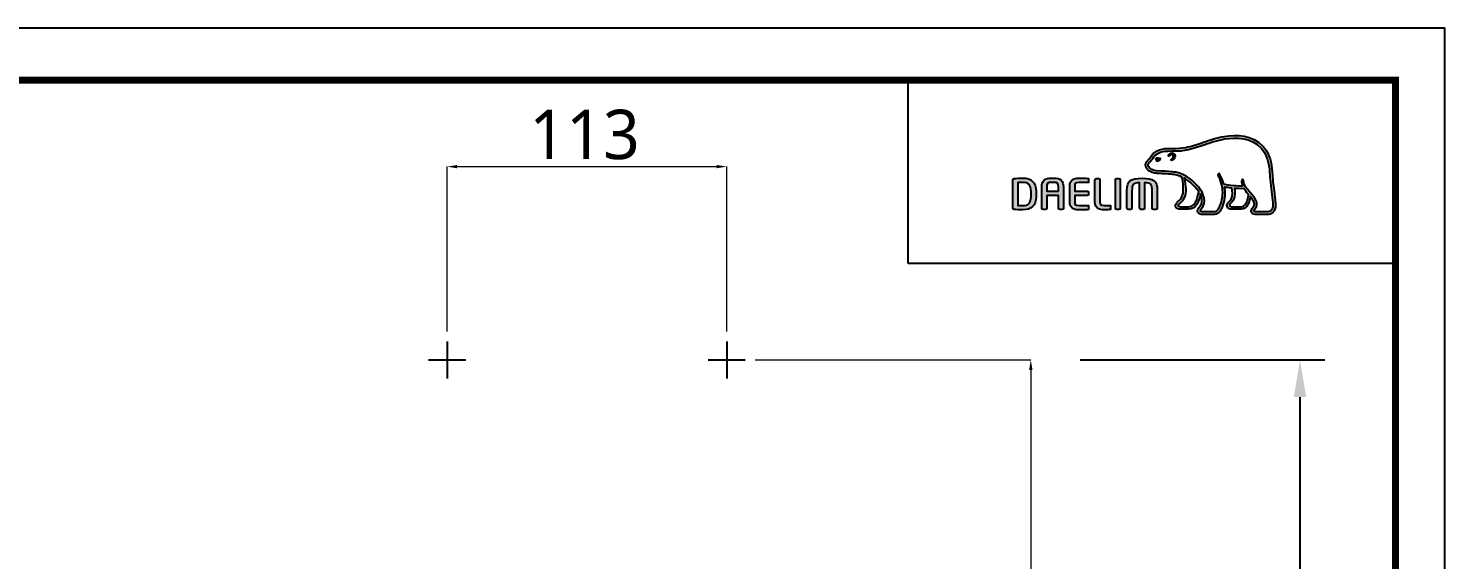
# Model space of a CAD drawing. Extents: x 13890 to 15123, y -7879 to -6976.
# Drawn here: x 14550 to 15123, y -7191 to -6976 of the extents above; entities that cross this region are included whole.
import ezdxf

# ---------------------------------------------------------------- set-up
doc = ezdxf.new("R2010")
doc.units = 0
doc.header["$LTSCALE"] = 10
doc.header["$MEASUREMENT"] = 0
doc.header["$PDMODE"] = 3
doc.header["$PDSIZE"] = -10
doc.layers.get('0').update_dxf_attribs({"linetype": 'CONTINUOUS'})
doc.layers.get('DEFPOINTS').update_dxf_attribs({"linetype": 'CONTINUOUS'})
doc.layers.add('BODY', color=7, linetype='CONTINUOUS')
doc.layers.add('레이어 1', color=7, linetype='CONTINUOUS')
doc.styles.add('Daelim Dimension', font='')
doc.styles.get('Daelim Dimension').set_extended_font_data('NanumGothic')
doc.dimstyles.new('DEFAULT', dxfattribs={"dimscale": 2, "dimtxt": 2, "dimasz": 2, "dimexe": 0, "dimexo": 2, "dimgap": 1, "dimtad": 1, "dimdec": 1, "dimzin": 9, "dimdsep": 46, "dimtxsty": 'Daelim Dimension', "dimcen": 0.5, "dimclrd": 252, "dimclre": 252, "dimclrt": 3, "dimadec": 1, "dimazin": 0, "dimtfac": 1, "dimtdec": 1, "dimtix": 1, "dimtmove": 0, "dimatfit": 3, "dimfxl": 1, "dimtolj": 1, "dimtzin": 1, "dimlwd": 9, "dimlwe": 9, "dimarcsym": 0})

# ---------------------------------------------------------------- blocks, each defined once
blk = doc.blocks.new('*D7')
at = {"layer": 'BODY', "color": 5, "lineweight": 9, "ltscale": 0.7, "transparency": 16777216}
for p, q in [((14719.46, -7098.46), (14719.46, -7031.73)), ((14723.46, -7031.73), (14828.46, -7031.73)), ((14832.46, -7098.46), (14832.46, -7031.73))]:
    blk.add_line(p, q, dxfattribs=at)
at = {"layer": 'BODY', "color": 5, "ltscale": 0.7, "transparency": 16777216}
for points in [[(14723.46, -7031.06), (14723.46, -7032.39), (14719.46, -7031.73)], [(14828.46, -7031.06), (14828.46, -7032.39), (14832.46, -7031.73)]]:
    blk.add_solid(points, dxfattribs=at)
at = {"layer": 'DEFPOINTS', "color": 0, "ltscale": 0.7, "transparency": 16777216}
for p in [(14832.46, -7031.73), (14719.46, -7102.46), (14832.46, -7102.46)]:
    blk.add_point(p, dxfattribs=at)
at = {"layer": 'BODY', "color": 7, "ltscale": 0.7, "transparency": 16777216, "insert": (14774.98, -7018.83), "char_height": 20, "attachment_point": 5, "style": 'Daelim Dimension'}
blk.add_mtext('\\A1;113', dxfattribs=at)
blk = doc.blocks.new('*D8')
at = {"layer": 'BODY', "color": 5, "lineweight": 9, "ltscale": 0.7, "transparency": 16777216}
for p, q in [((14843.96, -7109.96), (14955.37, -7109.96)), ((14955.37, -7113.96), (14955.37, -7371.96)), ((14853.96, -7375.96), (14955.37, -7375.96))]:
    blk.add_line(p, q, dxfattribs=at)
at = {"layer": 'BODY', "color": 5, "ltscale": 0.7, "transparency": 16777216}
for points in [[(14954.7, -7113.96), (14956.04, -7113.96), (14955.37, -7109.96)], [(14954.7, -7371.96), (14956.04, -7371.96), (14955.37, -7375.96)]]:
    blk.add_solid(points, dxfattribs=at)
at = {"layer": 'DEFPOINTS', "color": 0, "ltscale": 0.7, "transparency": 16777216}
for p in [(14839.96, -7109.96), (14849.96, -7375.96), (14955.37, -7375.96)]:
    blk.add_point(p, dxfattribs=at)
at = {"layer": 'BODY', "color": 7, "ltscale": 0.7, "transparency": 16777216, "insert": (14942.48, -7242.96), "char_height": 20, "attachment_point": 5, "rotation": 90, "style": 'Daelim Dimension'}
blk.add_mtext('\\A1;266', dxfattribs=at)

msp = doc.modelspace()

# ---------------------------------------------------------------- hatches: boundary and pattern name
at = {"layer": '레이어 1'}
h = msp.add_hatch(color=5, dxfattribs=at)
h.dxf.hatch_style = 1
edge = h.paths.add_edge_path(flags=16)
edge.add_spline(control_points=[(15052.55, -7049.43), (15052.04, -7050), (15051.39, -7050.01), (15051.36, -7050.01), (15051.36, -7050.01), (15046.16, -7050.01), (15046.16, -7050.01), (15045.97, -7050.01), (15045.83, -7049.96), (15045.73, -7049.87), (15045.65, -7049.79), (15045.61, -7049.67), (15045.61, -7049.53), (15045.61, -7049.23), (15045.83, -7048.96), (15046.06, -7048.68), (15046.27, -7048.41), (15046.47, -7048.15), (15046.58, -7047.83), (15046.86, -7047.07), (15046.83, -7046.25), (15046.49, -7045.53), (15045.88, -7044.23), (15044.97, -7043.21), (15044.09, -7042.22), (15044.09, -7042.22), (15043.79, -7041.89), (15043.79, -7041.89), (15042.64, -7040.61), (15041.46, -7039.29), (15041.36, -7037.49), (15041.34, -7037.14), (15041.18, -7036.93), (15040.95, -7036.93), (15040.95, -7036.93), (15040.61, -7037.1), (15040.61, -7037.1), (15040.52, -7037.2), (15040.46, -7037.35), (15040.46, -7037.52), (15040.46, -7037.52), (15040.47, -7037.58), (15040.47, -7037.58), (15040.51, -7038.23), (15040.67, -7038.86), (15040.94, -7039.52), (15040.94, -7039.52), (15040.97, -7039.59), (15040.97, -7039.59), (15040.97, -7039.59), (15040.9, -7039.59), (15040.9, -7039.59), (15037.56, -7039.72), (15034.29, -7039.09), (15033.33, -7038.86), (15032.73, -7036.48), (15031.77, -7034.89), (15031.73, -7034.83), (15031.66, -7034.7), (15031.54, -7034.61), (15031.42, -7034.57), (15031.42, -7034.57), (15031.14, -7034.62), (15031.11, -7034.62), (15031.08, -7034.66), (15031.03, -7034.72), (15030.92, -7034.87), (15030.92, -7034.87), (15030.91, -7034.99), (15030.91, -7034.99), (15030.91, -7034.99), (15031, -7035.3), (15031, -7035.3), (15031.07, -7035.43), (15032.79, -7038.43), (15032.79, -7042.4), (15032.79, -7044.85), (15032.14, -7047.17), (15030.87, -7049.28), (15030.57, -7049.78), (15030.17, -7050.01), (15029.57, -7050.01), (15029.57, -7050.01), (15024.45, -7050.01), (15024.45, -7050.01), (15024.28, -7050.01), (15023.93, -7049.89), (15023.93, -7049.52), (15023.93, -7049.31), (15024.11, -7048.98), (15024.43, -7048.63), (15026.56, -7046.25), (15025.33, -7042.54), (15023.29, -7040.09), (15021.31, -7037.73), (15018.08, -7034.76), (15013.94, -7034.02), (15012.47, -7033.77), (15010.06, -7033.62), (15008.11, -7033.51), (15008.11, -7033.51), (15006.14, -7033.39), (15006.14, -7033.39), (15005.12, -7033.31), (15003.45, -7032.69), (15002.95, -7031.73), (15002.73, -7031.33), (15002.75, -7030.93), (15003.02, -7030.46), (15003.19, -7030.18), (15003.43, -7029.94), (15003.72, -7029.64), (15004.04, -7029.32), (15004.38, -7028.98), (15004.64, -7028.53), (15004.64, -7028.53), (15004.71, -7028.39), (15004.71, -7028.39), (15005.7, -7026.5), (15007.74, -7025.5), (15010.77, -7025.42), (15010.77, -7025.42), (15012.48, -7025.4), (15012.48, -7025.4), (15014.36, -7025.39), (15016.49, -7025.38), (15018.24, -7025), (15020.7, -7024.47), (15023.16, -7023.63), (15025.34, -7022.89), (15025.34, -7022.89), (15025.41, -7022.87), (15025.41, -7022.87), (15028.1, -7021.94), (15030.89, -7020.99), (15033.73, -7020.53), (15038.29, -7019.78), (15044.55, -7019.8), (15048.48, -7024.22), (15050.3, -7026.26), (15051.42, -7029.08), (15051.81, -7032.58), (15051.81, -7032.58), (15051.79, -7032.57), (15051.78, -7032.56), (15051.81, -7032.63), (15051.84, -7033.02), (15052, -7035.25), (15052.05, -7036.32), (15052.1, -7037.43), (15052.38, -7039.49), (15052.38, -7039.49), (15053.17, -7046.37), (15053.17, -7046.37), (15053.17, -7046.37), (15053.22, -7047.2), (15053.22, -7047.2), (15053.22, -7048.19), (15053, -7048.94), (15052.55, -7049.43)], knot_values=[0, 0, 0, 0, 1, 1, 1, 2, 2, 2, 3, 3, 3, 4, 4, 4, 5, 5, 5, 6, 6, 6, 7, 7, 7, 8, 8, 8, 9, 9, 9, 10, 10, 10, 11, 11, 11, 12, 12, 12, 13, 13, 13, 14, 14, 14, 15, 15, 15, 16, 16, 16, 17, 17, 17, 18, 18, 18, 19, 19, 19, 20, 20, 20, 21, 21, 21, 22, 22, 22, 23, 23, 23, 24, 24, 24, 25, 25, 25, 26, 26, 26, 27, 27, 27, 28, 28, 28, 29, 29, 29, 30, 30, 30, 31, 31, 31, 32, 32, 32, 33, 33, 33, 34, 34, 34, 35, 35, 35, 36, 36, 36, 37, 37, 37, 38, 38, 38, 39, 39, 39, 40, 40, 40, 41, 41, 41, 42, 42, 42, 43, 43, 43, 44, 44, 44, 45, 45, 45, 46, 46, 46, 47, 47, 47, 48, 48, 48, 49, 49, 49, 50, 50, 50, 51, 51, 51, 52, 52, 52, 53, 53, 53, 53], degree=3, periodic=0)
edge = h.paths.add_edge_path(flags=16)
edge.add_spline(control_points=[(15040.54, -7047.94), (15040.54, -7047.94), (15036.3, -7047.94), (15036.3, -7047.94), (15035.99, -7047.94), (15035.74, -7047.69), (15035.74, -7047.37), (15035.74, -7047.15), (15035.93, -7046.87), (15036.12, -7046.67), (15036.98, -7045.85), (15037.86, -7044.71), (15037.86, -7042.55), (15037.86, -7042.55), (15037.81, -7041.57), (15037.81, -7041.57), (15037.81, -7041.57), (15037.65, -7040.62), (15037.65, -7040.62), (15037.65, -7040.62), (15037.64, -7040.56), (15037.64, -7040.56), (15037.64, -7040.56), (15037.7, -7040.56), (15037.7, -7040.56), (15038.49, -7040.62), (15040.03, -7040.7), (15041.5, -7040.63), (15041.87, -7041.23), (15042.47, -7041.99), (15043.35, -7043.01), (15043.31, -7043.51), (15042.89, -7047.94), (15040.54, -7047.94)], knot_values=[0, 0, 0, 0, 1, 1, 1, 2, 2, 2, 3, 3, 3, 4, 4, 4, 5, 5, 5, 6, 6, 6, 7, 7, 7, 8, 8, 8, 9, 9, 9, 10, 10, 10, 11, 11, 11, 11], degree=3, periodic=0)
edge = h.paths.add_edge_path(flags=16)
edge.add_spline(control_points=[(15019.27, -7047.94), (15019.27, -7047.94), (15015.55, -7047.94), (15015.55, -7047.94), (15015.27, -7047.94), (15014.97, -7047.71), (15014.97, -7047.37), (15014.97, -7047.17), (15015.14, -7046.91), (15015.46, -7046.66), (15016.4, -7045.91), (15017.82, -7044.77), (15017.98, -7041.64), (15017.98, -7041.64), (15018, -7040.78), (15018, -7040.78), (15018, -7039.45), (15017.7, -7037.84), (15017.41, -7036.4), (15017.41, -7036.4), (15017.36, -7036.26), (15017.36, -7036.26), (15017.36, -7036.26), (15017.48, -7036.35), (15017.48, -7036.35), (15018.03, -7036.69), (15021.07, -7038.75), (15023.23, -7041.8), (15023.05, -7043.24), (15022.24, -7047.94), (15019.27, -7047.94)], knot_values=[0, 0, 0, 0, 1, 1, 1, 2, 2, 2, 3, 3, 3, 4, 4, 4, 5, 5, 5, 6, 6, 6, 7, 7, 7, 8, 8, 8, 9, 9, 9, 10, 10, 10, 10], degree=3, periodic=0)
edge = h.paths.add_edge_path()
edge.add_spline(control_points=[(15054.22, -7046.26), (15054.22, -7046.25), (15053.43, -7039.35), (15053.43, -7039.35), (15053.14, -7037.28), (15053.1, -7036.18), (15053.06, -7035.2), (15053.06, -7035.2), (15052.86, -7032.48), (15052.86, -7032.48), (15052.45, -7028.74), (15051.24, -7025.73), (15049.27, -7023.52), (15045.02, -7018.75), (15038.38, -7018.69), (15033.56, -7019.49), (15030.6, -7019.98), (15027.78, -7020.94), (15025.04, -7021.88), (15025.04, -7021.88), (15024.95, -7021.91), (15024.95, -7021.91), (15022.82, -7022.64), (15020.39, -7023.47), (15018.02, -7023.97), (15016.38, -7024.32), (15014.33, -7024.34), (15012.53, -7024.35), (15012.53, -7024.35), (15010.74, -7024.37), (15010.74, -7024.37), (15007.3, -7024.46), (15004.95, -7025.65), (15003.77, -7027.91), (15003.77, -7027.91), (15003.72, -7028.01), (15003.72, -7028.01), (15003.52, -7028.35), (15003.23, -7028.64), (15002.97, -7028.9), (15002.69, -7029.19), (15002.36, -7029.51), (15002.12, -7029.93), (15001.87, -7030.35), (15001.74, -7030.78), (15001.74, -7031.19), (15001.74, -7031.55), (15001.83, -7031.89), (15002.01, -7032.22), (15002.74, -7033.6), (15004.83, -7034.35), (15006.07, -7034.43), (15006.07, -7034.43), (15007.9, -7034.55), (15007.95, -7034.55), (15009.78, -7034.66), (15012.29, -7034.8), (15013.75, -7035.06), (15014.61, -7035.21), (15015.58, -7035.52), (15016.48, -7035.94), (15016.54, -7036.17), (15017, -7038.24), (15017, -7040.79), (15017, -7040.79), (15016.99, -7041.59), (15016.99, -7041.59), (15016.85, -7044.28), (15015.68, -7045.21), (15014.82, -7045.9), (15014.74, -7045.97), (15013.97, -7046.6), (15013.92, -7047.36), (15013.88, -7047.8), (15014, -7048.19), (15014.27, -7048.47), (15014.55, -7048.78), (15014.98, -7048.93), (15015.55, -7048.93), (15015.55, -7048.93), (15019.27, -7048.93), (15019.27, -7048.93), (15022.05, -7048.93), (15023.43, -7045.93), (15023.85, -7043.13), (15023.85, -7043.13), (15023.86, -7042.73), (15023.86, -7042.73), (15023.86, -7042.73), (15023.97, -7042.93), (15023.97, -7042.93), (15024.33, -7043.72), (15024.55, -7044.67), (15024.55, -7045.39), (15024.55, -7046.39), (15024.23, -7047.27), (15023.64, -7047.92), (15023.5, -7048.07), (15022.75, -7048.84), (15022.75, -7049.61), (15022.75, -7049.61), (15022.76, -7049.74), (15022.76, -7049.74), (15022.86, -7050.65), (15023.6, -7051.06), (15024.28, -7051.06), (15024.28, -7051.06), (15029.57, -7051.06), (15029.57, -7051.06), (15030.53, -7051.06), (15031.29, -7050.63), (15031.78, -7049.82), (15033.12, -7047.58), (15033.8, -7045.16), (15033.8, -7042.61), (15033.8, -7041.81), (15033.73, -7040.96), (15033.58, -7040.08), (15033.58, -7040.08), (15033.57, -7040.01), (15033.57, -7040.01), (15033.57, -7040.01), (15033.64, -7040.03), (15033.64, -7040.03), (15034.28, -7040.15), (15035.3, -7040.33), (15036.56, -7040.46), (15036.56, -7040.46), (15036.6, -7040.47), (15036.6, -7040.47), (15036.6, -7040.47), (15036.77, -7041.44), (15036.77, -7041.44), (15036.77, -7041.44), (15036.81, -7041.67), (15036.81, -7041.67), (15036.81, -7041.67), (15036.86, -7042.53), (15036.86, -7042.53), (15036.86, -7044.59), (15035.92, -7045.48), (15035.42, -7045.96), (15035.41, -7045.97), (15034.71, -7046.68), (15034.64, -7047.31), (15034.64, -7047.31), (15034.61, -7047.51), (15034.61, -7047.51), (15034.61, -7047.71), (15034.66, -7048.1), (15035.01, -7048.45), (15035.32, -7048.77), (15035.79, -7048.93), (15036.42, -7048.93), (15036.42, -7048.93), (15040.54, -7048.93), (15040.54, -7048.93), (15043.04, -7048.93), (15043.79, -7045.75), (15044.1, -7043.97), (15044.1, -7043.97), (15044.11, -7043.79), (15044.11, -7043.79), (15044.11, -7043.79), (15044.21, -7043.92), (15044.21, -7043.92), (15044.79, -7044.66), (15045.29, -7045.48), (15045.54, -7045.99), (15045.67, -7046.25), (15045.74, -7046.55), (15045.74, -7046.84), (15045.74, -7046.84), (15045.64, -7047.44), (15045.64, -7047.44), (15045.55, -7047.76), (15045.32, -7048.06), (15045.11, -7048.35), (15044.79, -7048.76), (15044.46, -7049.19), (15044.46, -7049.7), (15044.46, -7049.7), (15044.5, -7049.99), (15044.5, -7049.99), (15044.65, -7050.68), (15045.2, -7051.06), (15046.06, -7051.06), (15046.06, -7051.06), (15051.36, -7051.06), (15051.36, -7051.06), (15051.47, -7051.06), (15052.51, -7051.03), (15053.32, -7050.16), (15053.97, -7049.46), (15054.28, -7048.49), (15054.28, -7047.21), (15054.28, -7047.21), (15054.22, -7046.27), (15054.22, -7046.26)], knot_values=[0, 0, 0, 0, 1, 1, 1, 2, 2, 2, 3, 3, 3, 4, 4, 4, 5, 5, 5, 6, 6, 6, 7, 7, 7, 8, 8, 8, 9, 9, 9, 10, 10, 10, 11, 11, 11, 12, 12, 12, 13, 13, 13, 14, 14, 14, 15, 15, 15, 16, 16, 16, 17, 17, 17, 18, 18, 18, 19, 19, 19, 20, 20, 20, 21, 21, 21, 22, 22, 22, 23, 23, 23, 24, 24, 24, 25, 25, 25, 26, 26, 26, 27, 27, 27, 28, 28, 28, 29, 29, 29, 30, 30, 30, 31, 31, 31, 32, 32, 32, 33, 33, 33, 34, 34, 34, 35, 35, 35, 36, 36, 36, 37, 37, 37, 38, 38, 38, 39, 39, 39, 40, 40, 40, 41, 41, 41, 42, 42, 42, 43, 43, 43, 44, 44, 44, 45, 45, 45, 46, 46, 46, 47, 47, 47, 48, 48, 48, 49, 49, 49, 50, 50, 50, 51, 51, 51, 52, 52, 52, 53, 53, 53, 54, 54, 54, 55, 55, 55, 56, 56, 56, 57, 57, 57, 58, 58, 58, 59, 59, 59, 60, 60, 60, 61, 61, 61, 62, 62, 62, 63, 63, 63, 64, 64, 64, 65, 65, 65, 66, 66, 66, 66], degree=3, periodic=0)
edge = h.paths.add_edge_path(flags=0)
edge.add_spline(control_points=[(15005.98, -7028.4), (15005.98, -7028.4), (15006.75, -7028.05), (15007.7, -7028.42), (15007.7, -7028.42), (15007.82, -7028.47), (15007.67, -7028.69), (15007.2, -7029.31), (15006.75, -7029.45), (15006.75, -7029.45), (15006.75, -7029.45), (15006.41, -7029.56), (15006.23, -7029.34), (15005.85, -7028.89), (15005.84, -7028.64), (15005.84, -7028.64), (15005.84, -7028.64), (15005.8, -7028.45), (15005.98, -7028.4)], knot_values=[0, 0, 0, 0, 1, 1, 1, 2, 2, 2, 3, 3, 3, 4, 4, 4, 5, 5, 5, 6, 6, 6, 6], degree=3, periodic=0)
edge = h.paths.add_edge_path(flags=0)
edge.add_spline(control_points=[(15011.06, -7026.98), (15010.95, -7027.11), (15010.94, -7027.32), (15011.06, -7027.43), (15011.18, -7027.54), (15011.39, -7027.51), (15011.5, -7027.38), (15011.56, -7027.32), (15012.19, -7026.57), (15012.74, -7026.95), (15012.94, -7027.09), (15013.02, -7027.3), (15012.99, -7027.56), (15012.95, -7027.98), (15012.58, -7028.46), (15012.33, -7028.62), (15012.18, -7028.71), (15012.09, -7028.89), (15012.16, -7029.05), (15012.22, -7029.2), (15012.41, -7029.24), (15012.57, -7029.17), (15013.02, -7028.95), (15013.6, -7028.22), (15013.68, -7027.54), (15013.73, -7027.07), (15013.52, -7026.68), (15013.14, -7026.42), (15012.33, -7025.84), (15011.4, -7026.61), (15011.06, -7026.98)], knot_values=[0, 0, 0, 0, 1, 1, 1, 2, 2, 2, 3, 3, 3, 4, 4, 4, 5, 5, 5, 6, 6, 6, 7, 7, 7, 8, 8, 8, 9, 9, 9, 10, 10, 10, 10], degree=3, periodic=0)
edge = h.paths.add_edge_path(flags=0)
edge.add_spline(control_points=[(15010.96, -7027.55), (15010.96, -7027.55), (15010.96, -7027.55), (15010.96, -7027.55), (15010.96, -7027.55), (15010.96, -7027.55), (15010.96, -7027.55)], knot_values=[0, 0, 0, 0, 1, 1, 1, 2, 2, 2, 2], degree=3, periodic=0)
h = msp.add_hatch(color=5, dxfattribs=at)
h.dxf.hatch_style = 2
edge = h.paths.add_edge_path()
edge.add_spline(control_points=[(15005.98, -7028.4), (15005.98, -7028.4), (15006.75, -7028.05), (15007.7, -7028.42), (15007.7, -7028.42), (15007.82, -7028.47), (15007.67, -7028.69), (15007.2, -7029.31), (15006.75, -7029.45), (15006.75, -7029.45), (15006.75, -7029.45), (15006.41, -7029.56), (15006.23, -7029.34), (15005.85, -7028.89), (15005.84, -7028.64), (15005.84, -7028.64), (15005.84, -7028.64), (15005.8, -7028.45), (15005.98, -7028.4)], knot_values=[0, 0, 0, 0, 1, 1, 1, 2, 2, 2, 3, 3, 3, 4, 4, 4, 5, 5, 5, 6, 6, 6, 6], degree=3, periodic=0)
h = msp.add_hatch(color=5, dxfattribs=at)
h.dxf.hatch_style = 2
edge = h.paths.add_edge_path()
edge.add_spline(control_points=[(15011.06, -7026.98), (15010.95, -7027.11), (15010.94, -7027.32), (15011.06, -7027.43), (15011.18, -7027.54), (15011.39, -7027.51), (15011.5, -7027.38), (15011.56, -7027.32), (15012.19, -7026.57), (15012.74, -7026.95), (15012.94, -7027.09), (15013.02, -7027.3), (15012.99, -7027.56), (15012.95, -7027.98), (15012.58, -7028.46), (15012.33, -7028.62), (15012.18, -7028.71), (15012.09, -7028.89), (15012.16, -7029.05), (15012.22, -7029.2), (15012.41, -7029.24), (15012.57, -7029.17), (15013.02, -7028.95), (15013.6, -7028.22), (15013.68, -7027.54), (15013.73, -7027.07), (15013.52, -7026.68), (15013.14, -7026.42), (15012.33, -7025.84), (15011.4, -7026.61), (15011.06, -7026.98)], knot_values=[0, 0, 0, 0, 1, 1, 1, 2, 2, 2, 3, 3, 3, 4, 4, 4, 5, 5, 5, 6, 6, 6, 7, 7, 7, 8, 8, 8, 9, 9, 9, 10, 10, 10, 10], degree=3, periodic=0)
h = msp.add_hatch(color=5, dxfattribs=at)
h.dxf.hatch_style = 2
edge = h.paths.add_edge_path()
edge.add_spline(control_points=[(14955.48, -7043.91), (14955.48, -7046.32), (14954.37, -7047.5), (14952.11, -7047.5), (14952.11, -7047.5), (14950.55, -7047.47), (14950.15, -7047.46), (14950.15, -7047.46), (14950.15, -7038.2), (14950.15, -7038.2), (14950.95, -7038.12), (14952.1, -7038.11), (14952.11, -7038.11), (14954.44, -7038.11), (14955.48, -7039.21), (14955.48, -7041.69), (14955.48, -7041.69), (14955.48, -7043.91), (14955.48, -7043.91)], knot_values=[0, 0, 0, 0, 1, 1, 1, 2, 2, 2, 3, 3, 3, 4, 4, 4, 5, 5, 5, 6, 6, 6, 6], degree=3, periodic=0)
edge = h.paths.add_edge_path()
edge.add_spline(control_points=[(14952.11, -7036.37), (14950.85, -7036.37), (14949.21, -7036.45), (14948.68, -7036.53), (14948.34, -7036.59), (14948.13, -7036.84), (14948.13, -7037.17), (14948.13, -7037.17), (14948.13, -7048.43), (14948.13, -7048.43), (14948.13, -7048.78), (14948.35, -7049.02), (14948.69, -7049.07), (14949.2, -7049.16), (14950.83, -7049.23), (14952.11, -7049.23), (14955.62, -7049.23), (14957.48, -7047.39), (14957.48, -7043.91), (14957.48, -7043.91), (14957.48, -7041.69), (14957.48, -7041.69), (14957.48, -7038.21), (14955.62, -7036.37), (14952.11, -7036.37)], knot_values=[0, 0, 0, 0, 1, 1, 1, 2, 2, 2, 3, 3, 3, 4, 4, 4, 5, 5, 5, 6, 6, 6, 7, 7, 7, 8, 8, 8, 8], degree=3, periodic=0)
h = msp.add_hatch(color=5, dxfattribs=at)
h.dxf.hatch_style = 2
edge = h.paths.add_edge_path()
edge.add_spline(control_points=[(14966.54, -7041.68), (14966.54, -7041.68), (14961.8, -7041.68), (14961.8, -7041.68), (14961.8, -7041.5), (14961.8, -7039.99), (14961.8, -7039.99), (14961.8, -7038.41), (14962.27, -7038.14), (14963.68, -7038.14), (14963.68, -7038.14), (14964.67, -7038.14), (14964.67, -7038.14), (14966.07, -7038.14), (14966.54, -7038.41), (14966.54, -7039.99), (14966.54, -7039.99), (14966.54, -7041.5), (14966.54, -7041.68)], knot_values=[0, 0, 0, 0, 1, 1, 1, 2, 2, 2, 3, 3, 3, 4, 4, 4, 5, 5, 5, 6, 6, 6, 6], degree=3, periodic=0)
edge = h.paths.add_edge_path()
edge.add_spline(control_points=[(14964.67, -7036.37), (14964.67, -7036.37), (14963.68, -7036.37), (14963.68, -7036.37), (14961, -7036.37), (14959.8, -7037.49), (14959.8, -7039.99), (14959.8, -7039.99), (14959.8, -7048.56), (14959.8, -7048.56), (14959.8, -7048.86), (14960.05, -7049.12), (14960.33, -7049.12), (14960.33, -7049.12), (14961.27, -7049.12), (14961.27, -7049.12), (14961.6, -7049.12), (14961.8, -7048.84), (14961.8, -7048.56), (14961.8, -7048.56), (14961.8, -7043.64), (14961.8, -7043.44), (14961.8, -7043.44), (14966.54, -7043.44), (14966.54, -7043.44), (14966.54, -7043.64), (14966.54, -7048.56), (14966.54, -7048.56), (14966.54, -7048.87), (14966.79, -7049.12), (14967.08, -7049.12), (14967.08, -7049.12), (14968.01, -7049.12), (14968.01, -7049.12), (14968.33, -7049.12), (14968.55, -7048.83), (14968.55, -7048.56), (14968.55, -7048.56), (14968.55, -7039.99), (14968.55, -7039.99), (14968.55, -7037.49), (14967.35, -7036.37), (14964.67, -7036.37)], knot_values=[0, 0, 0, 0, 1, 1, 1, 2, 2, 2, 3, 3, 3, 4, 4, 4, 5, 5, 5, 6, 6, 6, 7, 7, 7, 8, 8, 8, 9, 9, 9, 10, 10, 10, 11, 11, 11, 12, 12, 12, 13, 13, 13, 14, 14, 14, 14], degree=3, periodic=0)
h = msp.add_hatch(color=5, dxfattribs=at)
h.dxf.hatch_style = 2
edge = h.paths.add_edge_path()
edge.add_spline(control_points=[(14971.1, -7039.64), (14971.1, -7039.64), (14971.1, -7045.95), (14971.1, -7045.95), (14971.1, -7048.16), (14972.36, -7049.23), (14974.95, -7049.23), (14976.1, -7049.23), (14977.66, -7049.21), (14978.28, -7049.15), (14978.27, -7049.15), (14978.58, -7049.12), (14978.58, -7049.12), (14978.58, -7049.12), (14978.67, -7049.11), (14978.67, -7049.11), (14978.67, -7049.11), (14978.67, -7047.43), (14978.67, -7047.43), (14978.67, -7047.43), (14974.97, -7047.43), (14974.97, -7047.43), (14973.11, -7047.43), (14973.11, -7046.9), (14973.11, -7045.95), (14973.11, -7045.95), (14973.11, -7043.62), (14973.11, -7043.43), (14973.3, -7043.43), (14978.09, -7043.43), (14978.09, -7043.43), (14978.41, -7043.43), (14978.66, -7043.18), (14978.66, -7042.88), (14978.66, -7042.88), (14978.66, -7042.25), (14978.66, -7042.25), (14978.66, -7041.94), (14978.41, -7041.69), (14978.09, -7041.69), (14978.09, -7041.69), (14973.3, -7041.69), (14973.11, -7041.69), (14973.11, -7041.51), (14973.11, -7039.64), (14973.11, -7039.64), (14973.11, -7038.7), (14973.11, -7038.17), (14974.97, -7038.17), (14974.97, -7038.17), (14978.67, -7038.19), (14978.67, -7038.19), (14978.67, -7038.19), (14978.67, -7036.51), (14978.67, -7036.51), (14978.67, -7036.51), (14978.28, -7036.47), (14978.28, -7036.47), (14977.55, -7036.4), (14975.88, -7036.37), (14974.95, -7036.37), (14972.36, -7036.37), (14971.1, -7037.44), (14971.1, -7039.64)], knot_values=[0, 0, 0, 0, 1, 1, 1, 2, 2, 2, 3, 3, 3, 4, 4, 4, 5, 5, 5, 6, 6, 6, 7, 7, 7, 8, 8, 8, 9, 9, 9, 10, 10, 10, 11, 11, 11, 12, 12, 12, 13, 13, 13, 14, 14, 14, 15, 15, 15, 16, 16, 16, 17, 17, 17, 18, 18, 18, 19, 19, 19, 20, 20, 20, 21, 21, 21, 21], degree=3, periodic=0)
h = msp.add_hatch(color=5, dxfattribs=at)
h.dxf.hatch_style = 2
edge = h.paths.add_edge_path()
edge.add_spline(control_points=[(14981.89, -7036.48), (14981.58, -7036.48), (14981.32, -7036.74), (14981.32, -7037.04), (14981.32, -7037.04), (14981.32, -7045.95), (14981.32, -7045.95), (14981.32, -7048.86), (14983.3, -7049.23), (14985.03, -7049.23), (14986.29, -7049.23), (14986.62, -7049.18), (14986.99, -7049.12), (14986.99, -7049.12), (14987.21, -7049.08), (14987.21, -7049.08), (14987.21, -7049.08), (14987.5, -7049.05), (14987.5, -7049.05), (14987.5, -7049.05), (14987.59, -7049.04), (14987.59, -7049.04), (14987.59, -7049.04), (14987.59, -7047.43), (14987.59, -7047.43), (14987.59, -7047.43), (14985.05, -7047.43), (14985.05, -7047.43), (14983.33, -7047.43), (14983.33, -7046.78), (14983.33, -7046.15), (14983.33, -7046.15), (14983.33, -7037.04), (14983.33, -7037.04), (14983.33, -7036.74), (14983.07, -7036.48), (14982.76, -7036.48), (14982.76, -7036.48), (14981.89, -7036.48), (14981.89, -7036.48)], knot_values=[0, 0, 0, 0, 1, 1, 1, 2, 2, 2, 3, 3, 3, 4, 4, 4, 5, 5, 5, 6, 6, 6, 7, 7, 7, 8, 8, 8, 9, 9, 9, 10, 10, 10, 11, 11, 11, 12, 12, 12, 13, 13, 13, 13], degree=3, periodic=0)
h = msp.add_hatch(color=5, dxfattribs=at)
h.dxf.hatch_style = 2
edge = h.paths.add_edge_path()
edge.add_spline(control_points=[(14990.08, -7036.48), (14989.74, -7036.48), (14989.54, -7036.76), (14989.54, -7037.03), (14989.54, -7037.03), (14989.54, -7048.56), (14989.54, -7048.56), (14989.54, -7048.87), (14989.78, -7049.12), (14990.08, -7049.12), (14990.08, -7049.12), (14991.01, -7049.12), (14991.01, -7049.12), (14991.35, -7049.12), (14991.55, -7048.84), (14991.55, -7048.56), (14991.55, -7048.56), (14991.55, -7037.03), (14991.55, -7037.03), (14991.55, -7036.72), (14991.31, -7036.48), (14991.01, -7036.48), (14991.01, -7036.48), (14990.08, -7036.48), (14990.08, -7036.48)], knot_values=[0, 0, 0, 0, 1, 1, 1, 2, 2, 2, 3, 3, 3, 4, 4, 4, 5, 5, 5, 6, 6, 6, 7, 7, 7, 8, 8, 8, 8], degree=3, periodic=0)
h = msp.add_hatch(color=5, dxfattribs=at)
h.dxf.hatch_style = 2
edge = h.paths.add_edge_path()
edge.add_spline(control_points=[(14994.24, -7041.46), (14994.24, -7041.46), (14994.24, -7048.56), (14994.24, -7048.56), (14994.24, -7048.87), (14994.49, -7049.12), (14994.78, -7049.12), (14994.78, -7049.12), (14995.73, -7049.12), (14995.73, -7049.12), (14996.07, -7049.12), (14996.27, -7048.84), (14996.27, -7048.56), (14996.27, -7048.56), (14996.27, -7041.64), (14996.27, -7041.64), (14996.27, -7038.58), (14996.79, -7038.29), (14999.37, -7038.28), (14999.37, -7038.47), (14999.37, -7048.56), (14999.37, -7048.56), (14999.37, -7048.88), (14999.6, -7049.12), (14999.9, -7049.12), (14999.9, -7049.12), (15000.83, -7049.12), (15000.83, -7049.12), (15001.17, -7049.12), (15001.37, -7048.84), (15001.37, -7048.56), (15001.37, -7048.56), (15001.37, -7038.5), (15001.37, -7038.3), (15002.58, -7038.3), (15003.43, -7038.4), (15003.88, -7038.86), (15004.37, -7039.35), (15004.46, -7040.25), (15004.46, -7041.64), (15004.46, -7041.64), (15004.46, -7048.56), (15004.46, -7048.56), (15004.46, -7048.86), (15004.71, -7049.12), (15005, -7049.12), (15005, -7049.12), (15005.96, -7049.12), (15005.96, -7049.12), (15006.29, -7049.12), (15006.49, -7048.83), (15006.49, -7048.56), (15006.49, -7048.56), (15006.49, -7041.46), (15006.49, -7041.46), (15006.49, -7037.16), (15004.97, -7036.43), (15000.38, -7036.43), (14995.78, -7036.43), (14994.24, -7037.16), (14994.24, -7041.46)], knot_values=[0, 0, 0, 0, 1, 1, 1, 2, 2, 2, 3, 3, 3, 4, 4, 4, 5, 5, 5, 6, 6, 6, 7, 7, 7, 8, 8, 8, 9, 9, 9, 10, 10, 10, 11, 11, 11, 12, 12, 12, 13, 13, 13, 14, 14, 14, 15, 15, 15, 16, 16, 16, 17, 17, 17, 18, 18, 18, 19, 19, 19, 20, 20, 20, 20], degree=3, periodic=0)

# ---------------------------------------------------------------- linework, layer by layer
at = {"color": 5, "ltscale": 0.5}
msp.add_line((14905.79, -7070.89), (14905.79, -6996.72), dxfattribs=at)
at = {"color": 5}
msp.add_line((15019.1, -7048.93), (15019.1, -7048.93), dxfattribs=at)
at = {"color": 5, "ltscale": 40}
msp.add_line((15102.73, -7070.89), (14905.79, -7070.89), dxfattribs=at)
for p, q in [((14719.46, -7102.46), (14719.46, -7117.46)), ((14832.46, -7102.46), (14832.46, -7117.46)), ((14711.96, -7109.96), (14726.96, -7109.96)), ((14824.96, -7109.96), (14839.96, -7109.96)), ((14975.37, -7109.96), (15074.18, -7109.96))]:
    msp.add_line(p, q)
at = {"ltscale": 0.5}
msp.add_lwpolyline([(13890.45, -7878.62), (15122.66, -7878.62), (15122.66, -6975.76), (13890.45, -6975.76)], close=True, dxfattribs=at)
at = {"color": 5, "linetype": 'ByBlock', "lineweight": 200, "const_width": 2.84}
msp.add_lwpolyline([(13910.26, -7839.96), (15102.73, -7839.96), (15102.73, -6996.72), (13910.26, -6996.72)], close=True, dxfattribs=at)
msp.add_solid([(15061.68, -7124.96), (15066.68, -7124.96), (15064.18, -7109.96)])
at = {"layer": 'BODY', "ltscale": 0.7}
msp.add_line((15064.18, -7124.96), (15064.18, -7372.42), dxfattribs=at)
at = {"layer": '레이어 1', "color": 5}
for points, knots in [([(15054.22, -7046.26), (15054.22, -7046.25), (15053.43, -7039.35), (15053.43, -7039.35), (15053.14, -7037.28), (15053.1, -7036.18), (15053.06, -7035.2), (15053.06, -7035.2), (15052.86, -7032.48), (15052.86, -7032.48), (15052.45, -7028.74), (15051.24, -7025.73), (15049.27, -7023.52), (15045.02, -7018.75), (15038.38, -7018.69), (15033.56, -7019.49), (15030.6, -7019.98), (15027.78, -7020.94), (15025.04, -7021.88), (15025.04, -7021.88), (15024.95, -7021.91), (15024.95, -7021.91), (15022.82, -7022.64), (15020.39, -7023.47), (15018.02, -7023.97), (15016.38, -7024.32), (15014.33, -7024.34), (15012.53, -7024.35), (15012.53, -7024.35), (15010.74, -7024.37), (15010.74, -7024.37), (15007.3, -7024.46), (15004.95, -7025.65), (15003.77, -7027.91), (15003.77, -7027.91), (15003.72, -7028.01), (15003.72, -7028.01), (15003.52, -7028.35), (15003.23, -7028.64), (15002.97, -7028.9), (15002.69, -7029.19), (15002.36, -7029.51), (15002.12, -7029.93), (15001.87, -7030.35), (15001.74, -7030.78), (15001.74, -7031.19), (15001.74, -7031.55), (15001.83, -7031.89), (15002.01, -7032.22), (15002.74, -7033.6), (15004.83, -7034.35), (15006.07, -7034.43), (15006.07, -7034.43), (15007.9, -7034.55), (15007.95, -7034.55), (15009.78, -7034.66), (15012.29, -7034.8), (15013.75, -7035.06), (15014.61, -7035.21), (15015.58, -7035.52), (15016.48, -7035.94), (15016.54, -7036.17), (15017, -7038.24), (15017, -7040.79), (15017, -7040.79), (15016.99, -7041.59), (15016.99, -7041.59), (15016.85, -7044.28), (15015.68, -7045.21), (15014.82, -7045.9), (15014.74, -7045.97), (15013.97, -7046.6), (15013.92, -7047.36), (15013.88, -7047.8), (15014, -7048.19), (15014.27, -7048.47), (15014.55, -7048.78), (15014.98, -7048.93), (15015.55, -7048.93), (15015.55, -7048.93), (15019.27, -7048.93), (15019.27, -7048.93), (15022.05, -7048.93), (15023.43, -7045.93), (15023.85, -7043.13), (15023.85, -7043.13), (15023.86, -7042.73), (15023.86, -7042.73), (15023.86, -7042.73), (15023.97, -7042.93), (15023.97, -7042.93), (15024.33, -7043.72), (15024.55, -7044.67), (15024.55, -7045.39), (15024.55, -7046.39), (15024.23, -7047.27), (15023.64, -7047.92), (15023.5, -7048.07), (15022.75, -7048.84), (15022.75, -7049.61), (15022.75, -7049.61), (15022.76, -7049.74), (15022.76, -7049.74), (15022.86, -7050.65), (15023.6, -7051.06), (15024.28, -7051.06), (15024.28, -7051.06), (15029.57, -7051.06), (15029.57, -7051.06), (15030.53, -7051.06), (15031.29, -7050.63), (15031.78, -7049.82), (15033.12, -7047.58), (15033.8, -7045.16), (15033.8, -7042.61), (15033.8, -7041.81), (15033.73, -7040.96), (15033.58, -7040.08), (15033.58, -7040.08), (15033.57, -7040.01), (15033.57, -7040.01), (15033.57, -7040.01), (15033.64, -7040.03), (15033.64, -7040.03), (15034.28, -7040.15), (15035.3, -7040.33), (15036.56, -7040.46), (15036.56, -7040.46), (15036.6, -7040.47), (15036.6, -7040.47), (15036.6, -7040.47), (15036.77, -7041.44), (15036.77, -7041.44), (15036.77, -7041.44), (15036.81, -7041.67), (15036.81, -7041.67), (15036.81, -7041.67), (15036.86, -7042.53), (15036.86, -7042.53), (15036.86, -7044.59), (15035.92, -7045.48), (15035.42, -7045.96), (15035.41, -7045.97), (15034.71, -7046.68), (15034.64, -7047.31), (15034.64, -7047.31), (15034.61, -7047.51), (15034.61, -7047.51), (15034.61, -7047.71), (15034.66, -7048.1), (15035.01, -7048.45), (15035.32, -7048.77), (15035.79, -7048.93), (15036.42, -7048.93), (15036.42, -7048.93), (15040.54, -7048.93), (15040.54, -7048.93), (15043.04, -7048.93), (15043.79, -7045.75), (15044.1, -7043.97), (15044.1, -7043.97), (15044.11, -7043.79), (15044.11, -7043.79), (15044.11, -7043.79), (15044.21, -7043.92), (15044.21, -7043.92), (15044.79, -7044.66), (15045.29, -7045.48), (15045.54, -7045.99), (15045.67, -7046.25), (15045.74, -7046.55), (15045.74, -7046.84), (15045.74, -7046.84), (15045.64, -7047.44), (15045.64, -7047.44), (15045.55, -7047.76), (15045.32, -7048.06), (15045.11, -7048.35), (15044.79, -7048.76), (15044.46, -7049.19), (15044.46, -7049.7), (15044.46, -7049.7), (15044.5, -7049.99), (15044.5, -7049.99), (15044.65, -7050.68), (15045.2, -7051.06), (15046.06, -7051.06), (15046.06, -7051.06), (15051.36, -7051.06), (15051.36, -7051.06), (15051.47, -7051.06), (15052.51, -7051.03), (15053.32, -7050.16), (15053.97, -7049.46), (15054.28, -7048.49), (15054.28, -7047.21), (15054.28, -7047.21), (15054.22, -7046.27), (15054.22, -7046.26)], [0, 0, 0, 0, 1, 1, 1, 2, 2, 2, 3, 3, 3, 4, 4, 4, 5, 5, 5, 6, 6, 6, 7, 7, 7, 8, 8, 8, 9, 9, 9, 10, 10, 10, 11, 11, 11, 12, 12, 12, 13, 13, 13, 14, 14, 14, 15, 15, 15, 16, 16, 16, 17, 17, 17, 18, 18, 18, 19, 19, 19, 20, 20, 20, 21, 21, 21, 22, 22, 22, 23, 23, 23, 24, 24, 24, 25, 25, 25, 26, 26, 26, 27, 27, 27, 28, 28, 28, 29, 29, 29, 30, 30, 30, 31, 31, 31, 32, 32, 32, 33, 33, 33, 34, 34, 34, 35, 35, 35, 36, 36, 36, 37, 37, 37, 38, 38, 38, 39, 39, 39, 40, 40, 40, 41, 41, 41, 42, 42, 42, 43, 43, 43, 44, 44, 44, 45, 45, 45, 46, 46, 46, 47, 47, 47, 48, 48, 48, 49, 49, 49, 50, 50, 50, 51, 51, 51, 52, 52, 52, 53, 53, 53, 54, 54, 54, 55, 55, 55, 56, 56, 56, 57, 57, 57, 58, 58, 58, 59, 59, 59, 60, 60, 60, 61, 61, 61, 62, 62, 62, 63, 63, 63, 64, 64, 64, 65, 65, 65, 66, 66, 66, 66]), ([(15005.98, -7028.4), (15005.98, -7028.4), (15006.75, -7028.05), (15007.7, -7028.42), (15007.7, -7028.42), (15007.82, -7028.47), (15007.67, -7028.69), (15007.2, -7029.31), (15006.75, -7029.45), (15006.75, -7029.45), (15006.75, -7029.45), (15006.41, -7029.56), (15006.23, -7029.34), (15005.85, -7028.89), (15005.84, -7028.64), (15005.84, -7028.64), (15005.84, -7028.64), (15005.8, -7028.45), (15005.98, -7028.4)], [0, 0, 0, 0, 1, 1, 1, 2, 2, 2, 3, 3, 3, 4, 4, 4, 5, 5, 5, 6, 6, 6, 6]), ([(15011.06, -7026.98), (15010.95, -7027.11), (15010.94, -7027.32), (15011.06, -7027.43), (15011.18, -7027.54), (15011.39, -7027.51), (15011.5, -7027.38), (15011.56, -7027.32), (15012.19, -7026.57), (15012.74, -7026.95), (15012.94, -7027.09), (15013.02, -7027.3), (15012.99, -7027.56), (15012.95, -7027.98), (15012.58, -7028.46), (15012.33, -7028.62), (15012.18, -7028.71), (15012.09, -7028.89), (15012.16, -7029.05), (15012.22, -7029.2), (15012.41, -7029.24), (15012.57, -7029.17), (15013.02, -7028.95), (15013.6, -7028.22), (15013.68, -7027.54), (15013.73, -7027.07), (15013.52, -7026.68), (15013.14, -7026.42), (15012.33, -7025.84), (15011.4, -7026.61), (15011.06, -7026.98)], [0, 0, 0, 0, 1, 1, 1, 2, 2, 2, 3, 3, 3, 4, 4, 4, 5, 5, 5, 6, 6, 6, 7, 7, 7, 8, 8, 8, 9, 9, 9, 10, 10, 10, 10]), ([(15010.96, -7027.55), (15010.96, -7027.55), (15010.96, -7027.55), (15010.96, -7027.55), (15010.96, -7027.55), (15010.96, -7027.55), (15010.96, -7027.55)], [0, 0, 0, 0, 1, 1, 1, 2, 2, 2, 2]), ([(15031, -7035.3), (15031.07, -7035.43), (15032.79, -7038.43), (15032.79, -7042.4), (15032.79, -7044.85), (15032.14, -7047.17), (15030.87, -7049.28)], [24, 24, 24, 24, 25, 25, 25, 26, 26, 26, 26]), ([(14952.11, -7036.37), (14950.85, -7036.37), (14949.21, -7036.45), (14948.68, -7036.53), (14948.34, -7036.59), (14948.13, -7036.84), (14948.13, -7037.17), (14948.13, -7037.17), (14948.13, -7048.43), (14948.13, -7048.43), (14948.13, -7048.78), (14948.35, -7049.02), (14948.69, -7049.07), (14949.2, -7049.16), (14950.83, -7049.23), (14952.11, -7049.23), (14955.62, -7049.23), (14957.48, -7047.39), (14957.48, -7043.91), (14957.48, -7043.91), (14957.48, -7041.69), (14957.48, -7041.69), (14957.48, -7038.21), (14955.62, -7036.37), (14952.11, -7036.37)], [0, 0, 0, 0, 1, 1, 1, 2, 2, 2, 3, 3, 3, 4, 4, 4, 5, 5, 5, 6, 6, 6, 7, 7, 7, 8, 8, 8, 8]), ([(14955.48, -7043.91), (14955.48, -7046.32), (14954.37, -7047.5), (14952.11, -7047.5), (14952.11, -7047.5), (14950.55, -7047.47), (14950.15, -7047.46), (14950.15, -7047.46), (14950.15, -7038.2), (14950.15, -7038.2), (14950.95, -7038.12), (14952.1, -7038.11), (14952.11, -7038.11), (14954.44, -7038.11), (14955.48, -7039.21), (14955.48, -7041.69), (14955.48, -7041.69), (14955.48, -7043.91), (14955.48, -7043.91)], [0, 0, 0, 0, 1, 1, 1, 2, 2, 2, 3, 3, 3, 4, 4, 4, 5, 5, 5, 6, 6, 6, 6]), ([(14964.67, -7036.37), (14964.67, -7036.37), (14963.68, -7036.37), (14963.68, -7036.37), (14961, -7036.37), (14959.8, -7037.49), (14959.8, -7039.99), (14959.8, -7039.99), (14959.8, -7048.56), (14959.8, -7048.56), (14959.8, -7048.86), (14960.05, -7049.12), (14960.33, -7049.12), (14960.33, -7049.12), (14961.27, -7049.12), (14961.27, -7049.12), (14961.6, -7049.12), (14961.8, -7048.84), (14961.8, -7048.56), (14961.8, -7048.56), (14961.8, -7043.64), (14961.8, -7043.44), (14961.8, -7043.44), (14966.54, -7043.44), (14966.54, -7043.44), (14966.54, -7043.64), (14966.54, -7048.56), (14966.54, -7048.56), (14966.54, -7048.87), (14966.79, -7049.12), (14967.08, -7049.12), (14967.08, -7049.12), (14968.01, -7049.12), (14968.01, -7049.12), (14968.33, -7049.12), (14968.55, -7048.83), (14968.55, -7048.56), (14968.55, -7048.56), (14968.55, -7039.99), (14968.55, -7039.99), (14968.55, -7037.49), (14967.35, -7036.37), (14964.67, -7036.37)], [0, 0, 0, 0, 1, 1, 1, 2, 2, 2, 3, 3, 3, 4, 4, 4, 5, 5, 5, 6, 6, 6, 7, 7, 7, 8, 8, 8, 9, 9, 9, 10, 10, 10, 11, 11, 11, 12, 12, 12, 13, 13, 13, 14, 14, 14, 14]), ([(14966.54, -7041.68), (14966.54, -7041.68), (14961.8, -7041.68), (14961.8, -7041.68), (14961.8, -7041.5), (14961.8, -7039.99), (14961.8, -7039.99), (14961.8, -7038.41), (14962.27, -7038.14), (14963.68, -7038.14), (14963.68, -7038.14), (14964.67, -7038.14), (14964.67, -7038.14), (14966.07, -7038.14), (14966.54, -7038.41), (14966.54, -7039.99), (14966.54, -7039.99), (14966.54, -7041.5), (14966.54, -7041.68)], [0, 0, 0, 0, 1, 1, 1, 2, 2, 2, 3, 3, 3, 4, 4, 4, 5, 5, 5, 6, 6, 6, 6]), ([(14971.1, -7039.64), (14971.1, -7039.64), (14971.1, -7045.95), (14971.1, -7045.95), (14971.1, -7048.16), (14972.36, -7049.23), (14974.95, -7049.23), (14976.1, -7049.23), (14977.66, -7049.21), (14978.28, -7049.15), (14978.27, -7049.15), (14978.58, -7049.12), (14978.58, -7049.12), (14978.58, -7049.12), (14978.67, -7049.11), (14978.67, -7049.11), (14978.67, -7049.11), (14978.67, -7047.43), (14978.67, -7047.43), (14978.67, -7047.43), (14974.97, -7047.43), (14974.97, -7047.43), (14973.11, -7047.43), (14973.11, -7046.9), (14973.11, -7045.95), (14973.11, -7045.95), (14973.11, -7043.62), (14973.11, -7043.43), (14973.3, -7043.43), (14978.09, -7043.43), (14978.09, -7043.43), (14978.41, -7043.43), (14978.66, -7043.18), (14978.66, -7042.88), (14978.66, -7042.88), (14978.66, -7042.25), (14978.66, -7042.25), (14978.66, -7041.94), (14978.41, -7041.69), (14978.09, -7041.69), (14978.09, -7041.69), (14973.3, -7041.69), (14973.11, -7041.69), (14973.11, -7041.51), (14973.11, -7039.64), (14973.11, -7039.64), (14973.11, -7038.7), (14973.11, -7038.17), (14974.97, -7038.17), (14974.97, -7038.17), (14978.67, -7038.19), (14978.67, -7038.19), (14978.67, -7038.19), (14978.67, -7036.51), (14978.67, -7036.51), (14978.67, -7036.51), (14978.28, -7036.47), (14978.28, -7036.47), (14977.55, -7036.4), (14975.88, -7036.37), (14974.95, -7036.37), (14972.36, -7036.37), (14971.1, -7037.44), (14971.1, -7039.64)], [0, 0, 0, 0, 1, 1, 1, 2, 2, 2, 3, 3, 3, 4, 4, 4, 5, 5, 5, 6, 6, 6, 7, 7, 7, 8, 8, 8, 9, 9, 9, 10, 10, 10, 11, 11, 11, 12, 12, 12, 13, 13, 13, 14, 14, 14, 15, 15, 15, 16, 16, 16, 17, 17, 17, 18, 18, 18, 19, 19, 19, 20, 20, 20, 21, 21, 21, 21]), ([(14981.89, -7036.48), (14981.58, -7036.48), (14981.32, -7036.74), (14981.32, -7037.04), (14981.32, -7037.04), (14981.32, -7045.95), (14981.32, -7045.95), (14981.32, -7048.86), (14983.3, -7049.23), (14985.03, -7049.23), (14986.29, -7049.23), (14986.62, -7049.18), (14986.99, -7049.12), (14986.99, -7049.12), (14987.21, -7049.08), (14987.21, -7049.08), (14987.21, -7049.08), (14987.5, -7049.05), (14987.5, -7049.05), (14987.5, -7049.05), (14987.59, -7049.04), (14987.59, -7049.04), (14987.59, -7049.04), (14987.59, -7047.43), (14987.59, -7047.43), (14987.59, -7047.43), (14985.05, -7047.43), (14985.05, -7047.43), (14983.33, -7047.43), (14983.33, -7046.78), (14983.33, -7046.15), (14983.33, -7046.15), (14983.33, -7037.04), (14983.33, -7037.04), (14983.33, -7036.74), (14983.07, -7036.48), (14982.76, -7036.48), (14982.76, -7036.48), (14981.89, -7036.48), (14981.89, -7036.48)], [0, 0, 0, 0, 1, 1, 1, 2, 2, 2, 3, 3, 3, 4, 4, 4, 5, 5, 5, 6, 6, 6, 7, 7, 7, 8, 8, 8, 9, 9, 9, 10, 10, 10, 11, 11, 11, 12, 12, 12, 13, 13, 13, 13]), ([(14990.08, -7036.48), (14989.74, -7036.48), (14989.54, -7036.76), (14989.54, -7037.03), (14989.54, -7037.03), (14989.54, -7048.56), (14989.54, -7048.56), (14989.54, -7048.87), (14989.78, -7049.12), (14990.08, -7049.12), (14990.08, -7049.12), (14991.01, -7049.12), (14991.01, -7049.12), (14991.35, -7049.12), (14991.55, -7048.84), (14991.55, -7048.56), (14991.55, -7048.56), (14991.55, -7037.03), (14991.55, -7037.03), (14991.55, -7036.72), (14991.31, -7036.48), (14991.01, -7036.48), (14991.01, -7036.48), (14990.08, -7036.48), (14990.08, -7036.48)], [0, 0, 0, 0, 1, 1, 1, 2, 2, 2, 3, 3, 3, 4, 4, 4, 5, 5, 5, 6, 6, 6, 7, 7, 7, 8, 8, 8, 8]), ([(14994.24, -7041.46), (14994.24, -7041.46), (14994.24, -7048.56), (14994.24, -7048.56), (14994.24, -7048.87), (14994.49, -7049.12), (14994.78, -7049.12), (14994.78, -7049.12), (14995.73, -7049.12), (14995.73, -7049.12), (14996.07, -7049.12), (14996.27, -7048.84), (14996.27, -7048.56), (14996.27, -7048.56), (14996.27, -7041.64), (14996.27, -7041.64), (14996.27, -7038.58), (14996.79, -7038.29), (14999.37, -7038.28), (14999.37, -7038.47), (14999.37, -7048.56), (14999.37, -7048.56), (14999.37, -7048.88), (14999.6, -7049.12), (14999.9, -7049.12), (14999.9, -7049.12), (15000.83, -7049.12), (15000.83, -7049.12), (15001.17, -7049.12), (15001.37, -7048.84), (15001.37, -7048.56), (15001.37, -7048.56), (15001.37, -7038.5), (15001.37, -7038.3), (15002.58, -7038.3), (15003.43, -7038.4), (15003.88, -7038.86), (15004.37, -7039.35), (15004.46, -7040.25), (15004.46, -7041.64), (15004.46, -7041.64), (15004.46, -7048.56), (15004.46, -7048.56), (15004.46, -7048.86), (15004.71, -7049.12), (15005, -7049.12), (15005, -7049.12), (15005.96, -7049.12), (15005.96, -7049.12), (15006.29, -7049.12), (15006.49, -7048.83), (15006.49, -7048.56), (15006.49, -7048.56), (15006.49, -7041.46), (15006.49, -7041.46), (15006.49, -7037.16), (15004.97, -7036.43), (15000.38, -7036.43), (14995.78, -7036.43), (14994.24, -7037.16), (14994.24, -7041.46)], [0, 0, 0, 0, 1, 1, 1, 2, 2, 2, 3, 3, 3, 4, 4, 4, 5, 5, 5, 6, 6, 6, 7, 7, 7, 8, 8, 8, 9, 9, 9, 10, 10, 10, 11, 11, 11, 12, 12, 12, 13, 13, 13, 14, 14, 14, 15, 15, 15, 16, 16, 16, 17, 17, 17, 18, 18, 18, 19, 19, 19, 20, 20, 20, 20]), ([(15019.27, -7047.94), (15019.27, -7047.94), (15015.55, -7047.94), (15015.55, -7047.94), (15015.27, -7047.94), (15014.97, -7047.71), (15014.97, -7047.37), (15014.97, -7047.17), (15015.14, -7046.91), (15015.46, -7046.66), (15016.4, -7045.91), (15017.82, -7044.77), (15017.98, -7041.64), (15017.98, -7041.64), (15018, -7040.78), (15018, -7040.78), (15018, -7039.45), (15017.7, -7037.84), (15017.41, -7036.4), (15017.41, -7036.4), (15017.36, -7036.26), (15017.36, -7036.26), (15017.36, -7036.26), (15017.48, -7036.35), (15017.48, -7036.35), (15018.03, -7036.69), (15021.07, -7038.75), (15023.23, -7041.8), (15023.05, -7043.24), (15022.24, -7047.94), (15019.27, -7047.94)], [0, 0, 0, 0, 1, 1, 1, 2, 2, 2, 3, 3, 3, 4, 4, 4, 5, 5, 5, 6, 6, 6, 7, 7, 7, 8, 8, 8, 9, 9, 9, 10, 10, 10, 10]), ([(15040.54, -7047.94), (15040.54, -7047.94), (15036.3, -7047.94), (15036.3, -7047.94), (15035.99, -7047.94), (15035.74, -7047.69), (15035.74, -7047.37), (15035.74, -7047.15), (15035.93, -7046.87), (15036.12, -7046.67), (15036.98, -7045.85), (15037.86, -7044.71), (15037.86, -7042.55), (15037.86, -7042.55), (15037.81, -7041.57), (15037.81, -7041.57), (15037.81, -7041.57), (15037.65, -7040.62), (15037.65, -7040.62), (15037.65, -7040.62), (15037.64, -7040.56), (15037.64, -7040.56), (15037.64, -7040.56), (15037.7, -7040.56), (15037.7, -7040.56), (15038.49, -7040.62), (15040.03, -7040.7), (15041.5, -7040.63), (15041.87, -7041.23), (15042.47, -7041.99), (15043.35, -7043.01), (15043.31, -7043.51), (15042.89, -7047.94), (15040.54, -7047.94)], [0, 0, 0, 0, 1, 1, 1, 2, 2, 2, 3, 3, 3, 4, 4, 4, 5, 5, 5, 6, 6, 6, 7, 7, 7, 8, 8, 8, 9, 9, 9, 10, 10, 10, 11, 11, 11, 11]), ([(15024.45, -7050.01), (15024.28, -7050.01), (15023.93, -7049.89), (15023.93, -7049.52), (15023.93, -7049.31), (15024.11, -7048.98), (15024.43, -7048.63)], [28, 28, 28, 28, 29, 29, 29, 30, 30, 30, 30]), ([(15045.73, -7049.87), (15045.65, -7049.79), (15045.61, -7049.67), (15045.61, -7049.53), (15045.61, -7049.23), (15045.83, -7048.96), (15046.06, -7048.68)], [3, 3, 3, 3, 4, 4, 4, 5, 5, 5, 5])]:
    msp.add_open_spline(points, degree=3, knots=knots, dxfattribs=at)
for points in [[(15018.24, -7025), (15020.7, -7024.47), (15023.16, -7023.63), (15025.34, -7022.89)], [(15025.34, -7022.89), (15025.34, -7022.89), (15025.41, -7022.87), (15025.41, -7022.87)], [(15025.41, -7022.87), (15028.1, -7021.94), (15030.89, -7020.99), (15033.73, -7020.53)], [(15033.73, -7020.53), (15038.29, -7019.78), (15044.55, -7019.8), (15048.48, -7024.22)], [(15048.48, -7024.22), (15050.3, -7026.26), (15051.42, -7029.08), (15051.81, -7032.58)], [(15003.02, -7030.46), (15003.19, -7030.18), (15003.43, -7029.94), (15003.72, -7029.64)], [(15003.72, -7029.64), (15004.04, -7029.32), (15004.38, -7028.98), (15004.64, -7028.53)], [(15004.64, -7028.53), (15004.64, -7028.53), (15004.71, -7028.39), (15004.71, -7028.39)], [(15004.71, -7028.39), (15005.7, -7026.5), (15007.74, -7025.5), (15010.77, -7025.42)], [(15010.77, -7025.42), (15010.77, -7025.42), (15012.48, -7025.4), (15012.48, -7025.4)], [(15012.48, -7025.4), (15014.36, -7025.39), (15016.49, -7025.38), (15018.24, -7025)], [(15002.95, -7031.73), (15002.73, -7031.33), (15002.75, -7030.93), (15003.02, -7030.46)], [(15006.14, -7033.39), (15005.12, -7033.31), (15003.45, -7032.69), (15002.95, -7031.73)], [(15008.11, -7033.51), (15008.11, -7033.51), (15006.14, -7033.39), (15006.14, -7033.39)], [(15013.94, -7034.02), (15012.47, -7033.77), (15010.06, -7033.62), (15008.11, -7033.51)], [(15023.29, -7040.09), (15021.31, -7037.73), (15018.08, -7034.76), (15013.94, -7034.02)], [(15030.92, -7034.87), (15030.92, -7034.87), (15030.91, -7034.99), (15030.91, -7034.99)], [(15030.91, -7034.99), (15030.91, -7034.99), (15031, -7035.3), (15031, -7035.3)], [(15031.11, -7034.62), (15031.08, -7034.66), (15031.03, -7034.72), (15030.92, -7034.87)], [(15031.42, -7034.57), (15031.42, -7034.57), (15031.14, -7034.62), (15031.11, -7034.62)], [(15031.73, -7034.83), (15031.66, -7034.7), (15031.54, -7034.61), (15031.42, -7034.57)], [(15033.33, -7038.86), (15032.73, -7036.48), (15031.77, -7034.89), (15031.73, -7034.83)], [(15051.81, -7032.58), (15051.81, -7032.58), (15051.79, -7032.57), (15051.78, -7032.56)], [(15051.78, -7032.56), (15051.81, -7032.63), (15051.84, -7033.02), (15052, -7035.25)], [(15052, -7035.25), (15052.05, -7036.32), (15052.1, -7037.43), (15052.38, -7039.49)], [(15024.43, -7048.63), (15026.56, -7046.25), (15025.33, -7042.54), (15023.29, -7040.09)], [(15040.9, -7039.59), (15037.56, -7039.72), (15034.29, -7039.09), (15033.33, -7038.86)], [(15040.61, -7037.1), (15040.52, -7037.2), (15040.46, -7037.35), (15040.46, -7037.52)], [(15040.46, -7037.52), (15040.46, -7037.52), (15040.47, -7037.58), (15040.47, -7037.58)], [(15040.47, -7037.58), (15040.51, -7038.23), (15040.67, -7038.86), (15040.94, -7039.52)], [(15040.95, -7036.93), (15040.95, -7036.93), (15040.61, -7037.1), (15040.61, -7037.1)], [(15040.97, -7039.59), (15040.97, -7039.59), (15040.9, -7039.59), (15040.9, -7039.59)], [(15040.94, -7039.52), (15040.94, -7039.52), (15040.97, -7039.59), (15040.97, -7039.59)], [(15041.36, -7037.49), (15041.34, -7037.14), (15041.18, -7036.93), (15040.95, -7036.93)], [(15043.79, -7041.89), (15042.64, -7040.61), (15041.46, -7039.29), (15041.36, -7037.49)], [(15052.38, -7039.49), (15052.38, -7039.49), (15053.17, -7046.37), (15053.17, -7046.37)], [(15044.09, -7042.22), (15044.09, -7042.22), (15043.79, -7041.89), (15043.79, -7041.89)], [(15046.49, -7045.53), (15045.88, -7044.23), (15044.97, -7043.21), (15044.09, -7042.22)], [(15046.58, -7047.83), (15046.86, -7047.07), (15046.83, -7046.25), (15046.49, -7045.53)], [(15053.22, -7047.2), (15053.22, -7048.19), (15053, -7048.94), (15052.55, -7049.43)], [(15053.17, -7046.37), (15053.17, -7046.37), (15053.22, -7047.2), (15053.22, -7047.2)], [(15029.57, -7050.01), (15029.57, -7050.01), (15024.45, -7050.01), (15024.45, -7050.01)], [(15030.87, -7049.28), (15030.57, -7049.78), (15030.17, -7050.01), (15029.57, -7050.01)], [(15046.16, -7050.01), (15045.97, -7050.01), (15045.83, -7049.96), (15045.73, -7049.87)], [(15046.06, -7048.68), (15046.27, -7048.41), (15046.47, -7048.15), (15046.58, -7047.83)], [(15051.36, -7050.01), (15051.36, -7050.01), (15046.16, -7050.01), (15046.16, -7050.01)], [(15052.55, -7049.43), (15052.04, -7050), (15051.39, -7050.01), (15051.36, -7050.01)]]:
    msp.add_open_spline(points, degree=3, dxfattribs=at)

# ---------------------------------------------------------------- dimensions: what is measured, and where the dimension line sits
at = {"layer": 'BODY', "ltscale": 0.7}
dim = msp.add_linear_dim(base=(14832.46, -7031.73), p1=(14719.46, -7102.46), p2=(14832.46, -7102.46), dimstyle='DEFAULT', override={"dimtxt": 10, "dimclrd": 5, "dimclre": 5, "dimclrt": 7}, dxfattribs=at)
dim.commit()
dim.dimension.update_dxf_attribs({"geometry": '*D7', "text_midpoint": (14774.98, -7031.73), "dimtype": 160})
dim = msp.add_linear_dim(base=(14955.37, -7375.96), p1=(14839.96, -7109.96), p2=(14849.96, -7375.96), angle=90, dimstyle='DEFAULT', override={"dimtxt": 10, "dimclrd": 5, "dimclre": 5, "dimclrt": 7}, dxfattribs=at)
dim.commit()
dim.dimension.update_dxf_attribs({"geometry": '*D8', "text_midpoint": (14955.37, -7242.96), "dimtype": 160})

doc.saveas('drawing.dxf')
